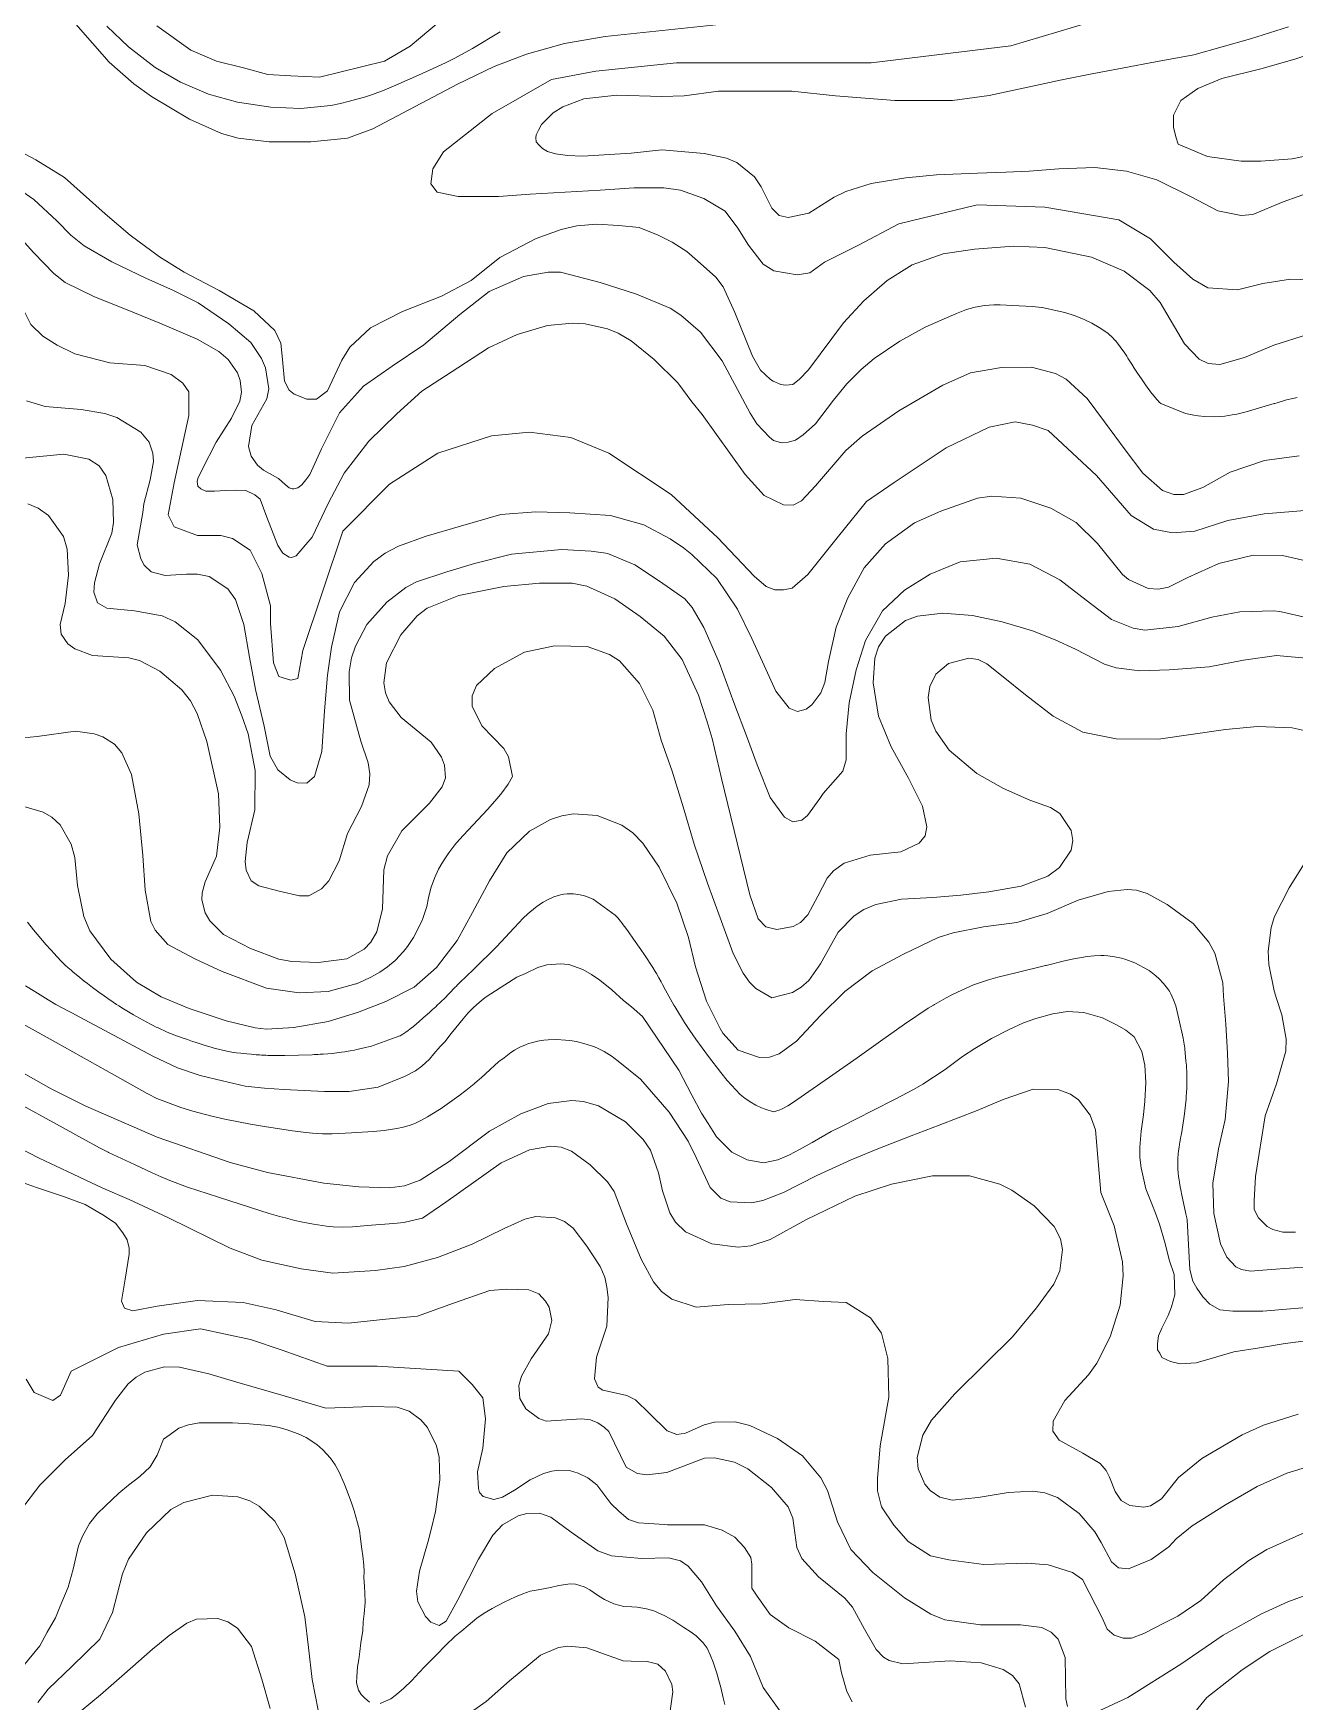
# Model space of a CAD drawing. Header units: metres. Extents: x 548946 to 557077, y 1838800 to 1845419.
# Drawn here: x 554460 to 554968, y 1839144 to 1839816 of the extents above; entities that cross this region are included whole.
import ezdxf

# ---------------------------------------------------------------- set-up
doc = ezdxf.new("R2010")
doc.units = ezdxf.units.M
doc.header["$LTSCALE"] = 28
doc.layers.add('1', color=7, linetype='Continuous', lineweight=13)
doc.layers.add('2', color=7, linetype='Continuous', lineweight=13)

msp = doc.modelspace()

# ---------------------------------------------------------------- linework, layer by layer
at = {"layer": '1'}
for points in [[(554634.97, 1839830.38), (554611.58, 1839810.72), (554601.22, 1839804.7), (554575.07, 1839798.15), (554563.62, 1839798.69), (554554.36, 1839799.24), (554544.55, 1839801.97), (554533.65, 1839804.7), (554523.29, 1839809.08), (554509.67, 1839818.91)], [(554393.1, 1839822.42), (554394.27, 1839807.08), (554388.39, 1839785.85), (554378.98, 1839769.34), (554377.8, 1839762.26), (554377.8, 1839758.72), (554381.33, 1839755.18), (554390.74, 1839748.11), (554403.68, 1839744.57), (554422.5, 1839737.49), (554434.26, 1839731.59), (554449.55, 1839713.9), (554455.43, 1839705.64), (554458.96, 1839698.57), (554463.67, 1839693.85), (554469.55, 1839690.31), (554476.61, 1839686.77), (554490.72, 1839683.23), (554504.84, 1839682.05), (554515.42, 1839678.51), (554520.13, 1839674.98), (554522.48, 1839671.44)], [(554647.84, 1839816.5), (554636.68, 1839809.78), (554629.63, 1839805.89), (554626.04, 1839804.07), (554622.38, 1839802.33), (554614.97, 1839798.98), (554605.8, 1839794.92), (554601.16, 1839793.02), (554596.4, 1839791.28), (554593.19, 1839790.22), (554586.69, 1839788.35), (554583.6, 1839787.58), (554579.67, 1839786.79), (554567.54, 1839785.61), (554555.46, 1839786.1), (554542.04, 1839788.19), (554530.37, 1839791.3), (554519.14, 1839796.13), (554508.98, 1839802.13), (554498.16, 1839810.45), (554489.56, 1839818.73)], [(554753.73, 1839722.84), (554747.77, 1839730.53), (554743.5, 1839737.37), (554738.39, 1839744.21), (554729.87, 1839749.34), (554720.49, 1839752.76), (554713.67, 1839753.61), (554701.74, 1839753.61), (554688.1, 1839752.76), (554659.97, 1839751.05), (554647.19, 1839750.19), (554630.99, 1839750.19), (554622.47, 1839751.9), (554619.91, 1839755.32), (554620.76, 1839761.3), (554625.02, 1839768.14), (554644.63, 1839783.53), (554668.49, 1839797.21), (554686.4, 1839800.62), (554718.79, 1839804.04), (554797.21, 1839804.04), (554853.46, 1839810.88), (554885, 1839820.28)], [(554786.94, 1839752.23), (554782.25, 1839749.85), (554772.09, 1839743.49), (554763.84, 1839741.67), (554760.22, 1839742.56), (554757.23, 1839745.42), (554752.88, 1839754.01), (554750.18, 1839758.05), (554743.09, 1839763.88), (554738.94, 1839765.57), (554729.96, 1839767.49), (554712.96, 1839768.98), (554700.57, 1839767.62), (554681.03, 1839766.42), (554674.94, 1839766.6), (554670.1, 1839767.32), (554666.87, 1839768.22), (554664.9, 1839769.48), (554663.29, 1839771.09), (554662.39, 1839772.17), (554662.22, 1839773.79), (554662.39, 1839775.05), (554663.29, 1839776.84), (554664.54, 1839779.18), (554669.13, 1839783.81), (554673.13, 1839786.3), (554681.52, 1839789.46), (554694.79, 1839790.93), (554712.98, 1839790.43), (554721.96, 1839790.68), (554735.78, 1839792.57), (554747.09, 1839792.57), (554765.3, 1839792.57), (554782.89, 1839790.68), (554806.76, 1839788.79), (554830, 1839788.79), (554844.75, 1839790.83), (554873.98, 1839797.2), (554885.34, 1839799.38), (554898.9, 1839802), (554911.64, 1839804.43), (554927.05, 1839807.25), (554949.87, 1839813.6), (554965.23, 1839818.49)], [(554918.89, 1839778.03), (554918.89, 1839782.93), (554921.82, 1839788.8), (554928.65, 1839793.7), (554938.42, 1839797.61), (554954.03, 1839801.53), (554967.7, 1839805.45), (554979.41, 1839809.36), (554990.15, 1839815.23), (554998.94, 1839818.17)], [(554976.49, 1839767.27), (554966.72, 1839765.31), (554954.03, 1839764.33), (554946.22, 1839764.33), (554932.56, 1839766.29), (554920.84, 1839771.18), (554919.87, 1839774.12), (554918.89, 1839778.03)], [(554975.14, 1839752.33), (554963, 1839747.99), (554950.83, 1839742.91), (554946.16, 1839742.51), (554936.82, 1839744.36), (554926, 1839750), (554912.14, 1839756.89), (554899.96, 1839760.42), (554887.23, 1839761.79), (554872.79, 1839761.23), (554860.81, 1839760.38), (554851.4, 1839760), (554840.04, 1839759.49), (554823.55, 1839758.89), (554811.14, 1839757.71), (554797.17, 1839755.43), (554786.94, 1839752.23)], [(554448.77, 1839756.84), (554460.17, 1839748.98), (554469.39, 1839740.31), (554475.01, 1839734.52), (554480.32, 1839730.27), (554491.57, 1839723.82), (554505.41, 1839717.08), (554516.04, 1839712.41), (554526.29, 1839707.27), (554538.6, 1839698.94), (554547.41, 1839691.37), (554551.83, 1839684.9), (554553.37, 1839681.2), (554554.65, 1839672.76), (554553.89, 1839668.73), (554547.81, 1839657.95), (554546.54, 1839649.54), (554547.61, 1839645.54)], [(554989.84, 1839716), (554965.97, 1839716.85), (554954.89, 1839715.14), (554944.66, 1839712.58), (554932.73, 1839713.43), (554926.76, 1839716.85), (554919.09, 1839723.69), (554909.72, 1839733.09), (554896.93, 1839740.79), (554867.1, 1839745.92), (554839.82, 1839746.77), (554808.29, 1839739.08), (554792.09, 1839730.53), (554778.45, 1839723.69), (554772.49, 1839719.42), (554767.37, 1839718.56), (554758, 1839720.27), (554753.73, 1839722.84)], [(554450.07, 1839738.56), (554460.13, 1839727.42), (554468.18, 1839719.09), (554472.68, 1839715.55), (554484.28, 1839709.85), (554488.59, 1839708.19), (554496.34, 1839705.06), (554510.81, 1839699.1), (554525.91, 1839692.65), (554534.57, 1839687.8), (554538.34, 1839684.48), (554542.07, 1839679.09), (554543.24, 1839676.07), (554543.77, 1839671.4), (554543.01, 1839667.73), (554539.66, 1839660.84), (554533.46, 1839651.18), (554527.75, 1839639.99), (554526.15, 1839636.54), (554525.92, 1839635.38), (554526.15, 1839633.54), (554527.29, 1839632.39), (554529.36, 1839631.47), (554532.81, 1839631.47), (554537.4, 1839631.7), (554541.54, 1839631.93), (554545.45, 1839631.7), (554549.12, 1839630.08), (554551.19, 1839628.24), (554553.88, 1839620.96), (554558.31, 1839609.58), (554560.38, 1839606.58), (554562.91, 1839604.97), (554563.83, 1839604.74), (554565.67, 1839605.43), (554567.28, 1839607.27), (554569.57, 1839610.04), (554572.1, 1839613.03), (554578.62, 1839626.53), (554585.1, 1839638.78), (554594.93, 1839651.69), (554606.26, 1839662.62), (554616.37, 1839671.71), (554630.85, 1839681.13), (554643.21, 1839689.19), (554654.72, 1839694.59), (554666.85, 1839698.2), (554676.94, 1839699.16), (554682.02, 1839698.87), (554691.11, 1839696.85), (554695.4, 1839695.08), (554700.52, 1839692.08), (554709.8, 1839684.56), (554719.39, 1839675.08), (554725.07, 1839667.44), (554729.19, 1839662.34), (554746.46, 1839638.23), (554754.16, 1839629.8), (554761.93, 1839625.94), (554765.82, 1839625.9), (554769.16, 1839627.54), (554774.81, 1839633.7), (554786.95, 1839647.83), (554793.57, 1839653.64), (554808.33, 1839663.91), (554826.1, 1839674.18), (554837.16, 1839679.14), (554849.73, 1839681.36), (554861.79, 1839681.48), (554871.35, 1839678.9), (554875.71, 1839676.55), (554884.15, 1839668.78), (554891.17, 1839659.45), (554899.43, 1839648.1), (554906.55, 1839638.68), (554914.46, 1839631.79), (554919.1, 1839630.15), (554923, 1839630.22), (554930.77, 1839632.93), (554941.68, 1839639.18), (554955.49, 1839643.79), (554969.5, 1839645.71)], [(554547.61, 1839645.54), (554550.19, 1839641.9), (554552.59, 1839639.96), (554558.54, 1839636.54), (554561.3, 1839634.23), (554562.91, 1839632.85), (554564.06, 1839632.39), (554564.75, 1839632.39), (554566.36, 1839632.85), (554567.96, 1839634), (554569.57, 1839636.08), (554571.18, 1839638.15), (554575.91, 1839648.51), (554583.15, 1839662.98), (554592.79, 1839673.72), (554604.43, 1839681.84), (554617.16, 1839690.36), (554631.62, 1839702.64), (554643.41, 1839711.91), (554657.27, 1839718), (554667.19, 1839719.71), (554672.18, 1839719.64), (554688.16, 1839715.56), (554702.78, 1839710.76), (554716.22, 1839705.12), (554720.63, 1839702.34), (554728.53, 1839695.51), (554737.21, 1839683.93), (554748.45, 1839662.92), (554751.15, 1839658.63), (554756.32, 1839653.22), (554757.9, 1839651.86), (554760.15, 1839651.18), (554761.5, 1839650.96), (554763.75, 1839651.18), (554766.68, 1839652.09), (554769.83, 1839654.12), (554774.78, 1839658.63), (554781.98, 1839668.11), (554787.38, 1839674.66), (554793.23, 1839680.52), (554798.46, 1839684.89), (554808.7, 1839691.96), (554818.89, 1839697.48), (554829.73, 1839702.25), (554830.11, 1839702.42), (554831.56, 1839703.1), (554834.86, 1839704.39), (554836.52, 1839704.94), (554839.03, 1839705.61), (554842.85, 1839706.28), (554846.63, 1839706.52), (554849.17, 1839706.51), (554854.27, 1839706.29), (554862, 1839705.81), (554865.85, 1839705.42), (554866.09, 1839705.39), (554875.19, 1839703.39), (554878.95, 1839702.25), (554881.35, 1839701.32), (554882.93, 1839700.64), (554886.03, 1839699.12), (554889.05, 1839697.43), (554890.51, 1839696.5), (554892.58, 1839694.96), (554894.48, 1839693.23), (554895.34, 1839692.29), (554895.5, 1839692.1), (554899.35, 1839687.01), (554900.08, 1839685.8), (554900.58, 1839684.99), (554901.59, 1839683.4), (554902.1, 1839682.6), (554903.13, 1839681.03), (554904.19, 1839679.46), (554906.31, 1839676.33), (554907.65, 1839674.38), (554908.33, 1839673.4), (554909.37, 1839671.96), (554910.08, 1839671.02), (554910.44, 1839670.55), (554910.99, 1839669.86), (554911.74, 1839668.95), (554912.13, 1839668.5), (554912.72, 1839667.85), (554913.32, 1839667.2), (554913.63, 1839666.89), (554913.76, 1839666.76), (554923.71, 1839662.79), (554927.15, 1839662.07), (554928.87, 1839661.81), (554931.45, 1839661.54), (554935.32, 1839661.44), (554939.63, 1839661.75), (554942.49, 1839662.18), (554944.39, 1839662.55), (554948.16, 1839663.44), (554959.44, 1839666.74), (554959.66, 1839666.8), (554960.71, 1839667.08), (554964.46, 1839668.25)], [(554522.48, 1839671.44), (554522.48, 1839666.72), (554522.48, 1839662), (554516.6, 1839634.87), (554514.25, 1839621.9), (554516.6, 1839617.18), (554526.01, 1839613.64), (554530.71, 1839613.64), (554535.42, 1839613.64), (554540.12, 1839612.46), (554547.18, 1839607.74), (554551.88, 1839598.31), (554555.41, 1839585.33), (554555.41, 1839578.25), (554556.6, 1839562.39), (554558.68, 1839556.81), (554563.56, 1839555.41), (554566.34, 1839556.11), (554568.43, 1839567.28), (554584.44, 1839615.43), (554603.23, 1839634.28), (554622.71, 1839646.84), (554644.29, 1839653.82), (554659.6, 1839655.22), (554676.3, 1839653.12), (554691.62, 1839646.84), (554716.67, 1839630.09), (554735.46, 1839612.64), (554750.08, 1839597.29), (554754.95, 1839593.1), (554758.43, 1839591.7), (554761.91, 1839591.7), (554765.39, 1839592.4), (554771.65, 1839597.99), (554783.49, 1839612.64), (554795.32, 1839627.3), (554806.45, 1839634.98), (554827.33, 1839648.94), (554844.73, 1839657.31), (554855.17, 1839659.41), (554862.13, 1839658.01), (554868.4, 1839655.92), (554887.89, 1839637.77), (554901.81, 1839621.72), (554910.86, 1839616.13), (554918.51, 1839614.74), (554927.56, 1839615.44), (554940.79, 1839619.62), (554955.4, 1839622.41), (554973.5, 1839623.81)], [(554457.21, 1839667.81), (554464.66, 1839665.54), (554479.17, 1839664.43), (554488.74, 1839662.77), (554493.48, 1839661.16), (554503.24, 1839655.29), (554506.54, 1839651.21), (554508.05, 1839646.78), (554508.24, 1839643.47), (554506.94, 1839636.01), (554504.38, 1839626.35), (554504.01, 1839622.97), (554501.76, 1839609.85), (554503.18, 1839604.25), (554504.58, 1839601.76), (554507.38, 1839598.97), (554512.93, 1839597.48), (554521.62, 1839598.08), (554526.06, 1839598.1), (554530.66, 1839597.11), (554538.25, 1839592.18), (554541.23, 1839587.9), (554544.68, 1839577.79), (554546.98, 1839564.66), (554549.41, 1839551.68), (554552.89, 1839536.83), (554555.24, 1839524.81), (554558.38, 1839519.34), (554563.36, 1839515.21), (554566.14, 1839513.99), (554569.97, 1839513.85), (554573.04, 1839516.54), (554576.08, 1839526.71), (554577.13, 1839543.06), (554578.39, 1839557.44), (554580, 1839568.72), (554583.14, 1839582.88), (554589.25, 1839594.66), (554597, 1839603.18), (554601.61, 1839606.56), (554606.85, 1839609.34), (554618.09, 1839613.36), (554631.88, 1839617.45), (554648.18, 1839622.09), (554662.15, 1839623.2), (554675.88, 1839622.72), (554692.23, 1839621.67), (554705.71, 1839617.94), (554716.34, 1839612.28), (554721.7, 1839608.66), (554724.99, 1839606.02)], [(554964.46, 1839668.25), (554966.98, 1839668.86), (554968.67, 1839669.2)], [(554457.63, 1839626.4), (554461.9, 1839624.65)], [(554461.9, 1839624.65), (554466.06, 1839621.66), (554471.99, 1839613.22), (554473.49, 1839608.16), (554474.13, 1839597.65), (554472.68, 1839586.24), (554470.73, 1839577.8), (554471.05, 1839573.96), (554473.76, 1839570.01), (554476.66, 1839567.94), (554483.67, 1839565.38), (554498.3, 1839564.42), (554502.63, 1839563.26), (554510.86, 1839558.97), (554519.68, 1839551.55), (554523.14, 1839547.08), (554525.91, 1839541.94), (554529.78, 1839530.72), (554534.39, 1839509.58), (554535, 1839496.26), (554533.58, 1839484.57), (554529.05, 1839474.12), (554527.93, 1839469.8), (554527.74, 1839466.99), (554529.07, 1839461.7), (554531.02, 1839458.44), (554536.49, 1839452.99), (554547.37, 1839447.35), (554558.8, 1839443.06), (554563.98, 1839442.09), (554574.62, 1839441.67), (554586.13, 1839443.22), (554593.04, 1839447.08), (554595.79, 1839449.91), (554598.2, 1839453.98), (554600.44, 1839463.31), (554600.99, 1839479.03), (554602.45, 1839484.65), (554608.22, 1839494.78), (554619.39, 1839505.84), (554624.52, 1839512.4), (554625.8, 1839516.1), (554625.49, 1839521.11), (554624.25, 1839524.44), (554620.11, 1839530.42), (554608.05, 1839540.34), (554603.16, 1839546.64), (554601.68, 1839550.32), (554601.05, 1839554.29), (554602.07, 1839562.32), (554607.8, 1839573.64), (554614.45, 1839581.31), (554618.44, 1839584.35), (554631.26, 1839589.46), (554649.37, 1839593.17), (554663.65, 1839594.48), (554676.77, 1839594.48), (554682.77, 1839593.21), (554694.02, 1839588.18), (554704.16, 1839581.06), (554713.82, 1839573.14), (554721.05, 1839563.65), (554727.67, 1839549.4), (554731.19, 1839538.66), (554733.16, 1839531.86), (554736.98, 1839515.81), (554748.36, 1839468.92), (554751.67, 1839459.24), (554754.76, 1839456.09), (554759.19, 1839454.96), (554765.81, 1839456.22), (554768.72, 1839457.84), (554771.71, 1839460.84), (554775.7, 1839468.42), (554779.52, 1839475.63), (554782.06, 1839478.66), (554786.38, 1839481.74), (554796.81, 1839484.87), (554809.2, 1839486.24), (554816.55, 1839489.75), (554818.88, 1839492.64), (554819.66, 1839496.35), (554817.85, 1839504.6), (554812.29, 1839515.96), (554805.2, 1839528.56), (554800.09, 1839540.91), (554798.05, 1839554.35), (554798.68, 1839564.21), (554800.2, 1839568.81), (554802.94, 1839573.07), (554811.02, 1839579.36), (554815.85, 1839581.12), (554826.04, 1839582.32), (554837.93, 1839581.39), (554849.9, 1839578.87), (554862.19, 1839575.26), (554871.28, 1839571.68), (554879.48, 1839567.81), (554891.18, 1839561.8), (554895.78, 1839560.37), (554905.41, 1839559.15)], [(554724.99, 1839606.02), (554735.04, 1839596.28), (554743.41, 1839584), (554749.11, 1839572.19), (554754.15, 1839561.23), (554758.85, 1839550.9), (554764.22, 1839544.12), (554767.51, 1839542.77), (554771.02, 1839543.77), (554773.25, 1839545.49), (554776.88, 1839550.26), (554778.57, 1839554.47), (554779.98, 1839562.95), (554783.05, 1839576.67), (554787.83, 1839588.52), (554794.35, 1839600.66), (554802.93, 1839610.3), (554814.62, 1839618.8), (554825.25, 1839623.43), (554840.02, 1839628.61), (554845.78, 1839629.42), (554857.42, 1839628.66), (554869.56, 1839624.66), (554879.74, 1839618.86), (554888.34, 1839610.45), (554898.34, 1839597.88), (554900.8, 1839595.91), (554908.65, 1839592.35), (554912.83, 1839592), (554916.9, 1839592.87), (554924.67, 1839596.67), (554937.15, 1839602.35), (554950.99, 1839605.74), (554962.81, 1839605.55), (554975.66, 1839602.66)], [(554820.85, 1839552.89), (554820.09, 1839548.43), (554821.36, 1839539.27), (554823.18, 1839534.88), (554828.54, 1839527.17), (554839.72, 1839517.83), (554850.54, 1839511.7), (554861.05, 1839507.08), (554869.42, 1839504.06), (554873.13, 1839501.71), (554877.76, 1839494.89), (554878.41, 1839490.88), (554877.65, 1839486.9), (554872.98, 1839480), (554868.35, 1839476.51), (554857.61, 1839472.39), (554844.62, 1839470.11), (554833.34, 1839468.87), (554822.03, 1839467.9), (554809.43, 1839467.22), (554799.08, 1839465.1), (554794.25, 1839463.01), (554790.38, 1839460.48), (554783.98, 1839453.85), (554776.86, 1839441.16), (554772.05, 1839434.47), (554769.08, 1839431.78), (554765.57, 1839429.68), (554757.23, 1839427.44), (554750.83, 1839431.17), (554748.22, 1839433.78), (554745.61, 1839437.35), (554741.66, 1839445.38), (554736.41, 1839459.74), (554731.29, 1839473.62), (554725.89, 1839489.37), (554721.5, 1839504.32), (554717.09, 1839518.77), (554712.69, 1839531.18), (554709.24, 1839543.34), (554703.97, 1839554.04), (554695.92, 1839563.15), (554691.89, 1839565.77), (554682.81, 1839568.97), (554669.68, 1839569.21), (554657.63, 1839566.69), (554645.53, 1839560.14), (554638.33, 1839553.27), (554636.53, 1839549.07), (554636.58, 1839544.92), (554640.4, 1839536.96), (554649.36, 1839527.87), (554651.15, 1839524.5), (554652.86, 1839516.56), (554651.08, 1839513.55), (554648.53, 1839509.98), (554646.68, 1839507.7), (554642.75, 1839503.33), (554634.91, 1839494.99), (554631.34, 1839491.06), (554629.63, 1839489.03), (554627.19, 1839485.88), (554625.24, 1839483), (554624.33, 1839481.51), (554623.07, 1839479.23), (554621.43, 1839475.69), (554620.09, 1839472.01), (554619.38, 1839469.48), (554618.98, 1839467.77), (554618.36, 1839464.27), (554616.56, 1839458.96), (554616.46, 1839458.73), (554614.21, 1839454.05), (554612.93, 1839451.8), (554610.79, 1839448.54), (554609.72, 1839447.13), (554607.42, 1839444.45), (554605.55, 1839442.57), (554602.55, 1839440), (554599.46, 1839437.84), (554597.3, 1839436.56), (554595.8, 1839435.77), (554592.68, 1839434.36), (554590.03, 1839433.15), (554589.79, 1839433.05), (554578.58, 1839430), (554566.92, 1839429.47), (554553.79, 1839431.34), (554535.98, 1839438.1), (554524.97, 1839443.16), (554514.12, 1839448.92), (554508.97, 1839454.71), (554507.21, 1839458.16), (554504.96, 1839470.83), (554504, 1839484.77), (554502.36, 1839501.55), (554499.48, 1839517.41), (554495.57, 1839526.11), (554492.53, 1839529.63), (554487.9, 1839532.58), (554484.37, 1839533.84)], [(554975.16, 1839534.28), (554966.69, 1839536.25), (554952.7, 1839536.69), (554939.79, 1839535.48), (554912.88, 1839531.63), (554895.89, 1839531.7), (554882.35, 1839534.43), (554870.5, 1839540.88), (554859.34, 1839549.44), (554850.3, 1839556.69), (554843.8, 1839561.97), (554840.3, 1839563.69), (554836.55, 1839564.23), (554828.28, 1839562.16), (554823.19, 1839557.86), (554820.85, 1839552.89)], [(554905.41, 1839559.15), (554917.16, 1839559.51), (554933.31, 1839560.73), (554947.14, 1839563.47), (554960.41, 1839565.3), (554973.74, 1839564.06)], [(554484.37, 1839533.84), (554476.91, 1839534.86), (554461.47, 1839532.66), (554453.06, 1839531.93)], [(554937.82, 1839328.36), (554935.09, 1839340.66), (554934.77, 1839352.88), (554937.09, 1839366.7), (554939.73, 1839378.41), (554941.12, 1839393.81), (554940.62, 1839405.17), (554939.99, 1839416.8), (554939.02, 1839428.2), (554938.71, 1839433.5), (554935.52, 1839445.5), (554933.16, 1839449.83), (554926.82, 1839457.37), (554916.43, 1839465.02), (554908.32, 1839469.45), (554904.01, 1839470.76), (554900.24, 1839471.13), (554892.55, 1839470.34), (554880.49, 1839466.86), (554868.07, 1839461.47), (554855.85, 1839457.78), (554842.47, 1839456.03), (554830.16, 1839453.69), (554824.23, 1839451.77), (554810.27, 1839445.09), (554797.63, 1839438.37), (554786.57, 1839430.04), (554776.78, 1839420.35), (554767.16, 1839410.03), (554760.12, 1839404.97), (554756.27, 1839403.59), (554752.22, 1839403.39), (554743.7, 1839406.41), (554737.52, 1839413.22), (554736.37, 1839415.15), (554730.86, 1839426.15), (554726.43, 1839439.98), (554723.73, 1839451.75), (554719.02, 1839465.64), (554711.84, 1839480.02), (554705.3, 1839489.77), (554701.23, 1839493.92), (554696.89, 1839496.99), (554686.9, 1839500.86), (554677.38, 1839501.52), (554672.68, 1839500.79), (554668.07, 1839499.33), (554659.61, 1839494.58), (554650.56, 1839485.82), (554643.57, 1839474.57), (554636.74, 1839461.84), (554630.58, 1839450.58), (554622.23, 1839439.75), (554613.29, 1839431.74), (554601.76, 1839425.98), (554590.46, 1839421.56), (554578.6, 1839417.91), (554564.83, 1839415.46), (554553.76, 1839414.89), (554549.22, 1839415.33), (554537.49, 1839418.16), (554522.63, 1839423.16), (554511.43, 1839427.92), (554501.44, 1839433.74), (554491.15, 1839443), (554482.6, 1839454.4), (554480.18, 1839460.19), (554477.69, 1839472.67), (554476.57, 1839483.92), (554475.2, 1839489.33), (554470.66, 1839497.11), (554467.36, 1839500.17), (554463.85, 1839502.26), (554456.02, 1839504.53)], [(554968.09, 1839333.05), (554962.91, 1839333.05), (554958.88, 1839334.2), (554956.58, 1839335.36), (554953.12, 1839338.82), (554951.4, 1839342.29), (554951.4, 1839345.75), (554951.97, 1839355.57), (554955.77, 1839379.95), (554960.41, 1839392.86), (554964.1, 1839406.02), (554964.27, 1839410.84), (554962.49, 1839420.64), (554960.42, 1839427.25), (554959.45, 1839430.31), (554957.31, 1839440.91), (554957.05, 1839446.32), (554958.23, 1839455.74), (554959.61, 1839460.27), (554965.52, 1839471.77), (554973.97, 1839485.32)], [(554608.67, 1839412.89), (554609.4, 1839413.36), (554609.89, 1839413.68), (554610.83, 1839414.35), (554611.53, 1839414.87), (554612, 1839415.23), (554612.91, 1839415.95), (554614.25, 1839417.07), (554615.14, 1839417.83), (554616.89, 1839419.37), (554619.42, 1839421.61), (554620.67, 1839422.74), (554621.92, 1839423.89), (554622.53, 1839424.46), (554623.75, 1839425.63), (554624.35, 1839426.22), (554625.25, 1839427.12), (554629.64, 1839431.64), (554629.78, 1839431.78), (554630.09, 1839432.09), (554630.71, 1839432.7), (554631.32, 1839433.31), (554631.74, 1839433.72), (554632.56, 1839434.53), (554633.18, 1839435.14), (554634.43, 1839436.35), (554636.92, 1839438.77), (554638.17, 1839439.99), (554639.08, 1839440.87), (554639.68, 1839441.46), (554640.89, 1839442.64), (554642.7, 1839444.41), (554646.31, 1839447.96), (554653.42, 1839455.6), (554653.57, 1839455.76), (554657.17, 1839459.53), (554659.04, 1839461.35), (554662.05, 1839463.9), (554664.13, 1839465.37), (554665.22, 1839466.04), (554666.9, 1839466.97), (554669.51, 1839468.11), (554672.18, 1839468.91), (554673.53, 1839469.17), (554674.82, 1839469.31), (554677.39, 1839469.32), (554680, 1839468.96), (554681.75, 1839468.54), (554682.93, 1839468.17), (554685.33, 1839467.25), (554694.09, 1839460.82), (554694.28, 1839460.62), (554694.58, 1839460.29), (554695.17, 1839459.64), (554695.75, 1839458.97), (554696.13, 1839458.52), (554696.87, 1839457.61), (554697.41, 1839456.91), (554698.47, 1839455.5), (554699.5, 1839454.06), (554701.52, 1839451.15), (554704.45, 1839446.95), (554705.89, 1839444.84), (554707.31, 1839442.72), (554708.01, 1839441.65)], [(554457.58, 1839457.95), (554460, 1839454.85), (554465.07, 1839448.84), (554468.53, 1839445.04), (554469.11, 1839444.36), (554469.99, 1839443.39), (554470.59, 1839442.75), (554470.99, 1839442.34), (554471.83, 1839441.52), (554472.46, 1839440.92), (554472.89, 1839440.53), (554473.76, 1839439.75), (554475.09, 1839438.6), (554475.98, 1839437.85), (554477.79, 1839436.36), (554480.43, 1839434.24), (554481.75, 1839433.19), (554483.76, 1839431.65), (554485.78, 1839430.13), (554486.8, 1839429.38), (554487.83, 1839428.64), (554489.9, 1839427.19), (554492, 1839425.77), (554493.42, 1839424.84), (554494.36, 1839424.23), (554496.27, 1839423.03)], [(554708.01, 1839441.65), (554708.77, 1839440.45), (554709.27, 1839439.65), (554710.25, 1839438.03), (554710.74, 1839437.21), (554711.69, 1839435.57), (554712.62, 1839433.92), (554713.24, 1839432.82), (554714.44, 1839430.59), (554717.82, 1839424.51), (554718.12, 1839423.99), (554722.05, 1839417.5), (554724.14, 1839414.33), (554726.63, 1839410.8), (554731.77, 1839403.86), (554736.66, 1839397.34), (554739.22, 1839394.16), (554742.67, 1839390.36), (554744.52, 1839388.61), (554746.47, 1839386.99), (554747.49, 1839386.25), (554748.53, 1839385.56), (554750.71, 1839384.31), (554752.99, 1839383.23), (554754.57, 1839382.6), (554757.88, 1839381.55), (554759.22, 1839381.9), (554760.16, 1839382.26), (554761.37, 1839382.79), (554763.71, 1839384.03), (554765.95, 1839385.44), (554770.3, 1839388.53), (554780.4, 1839395.57), (554791.58, 1839403.3), (554800.94, 1839410), (554810.65, 1839416.89), (554820.2, 1839423.29), (554822.34, 1839424.55), (554822.64, 1839424.73), (554827.45, 1839427.49), (554829.9, 1839428.79), (554833.64, 1839430.61), (554838.35, 1839432.64), (554840.75, 1839433.54), (554844.39, 1839434.76), (554848.21, 1839435.84), (554855.91, 1839437.71), (554867.35, 1839440.43), (554867.61, 1839440.5), (554875, 1839442.34), (554878.74, 1839443.15), (554884.21, 1839444.11), (554886.95, 1839444.4), (554889.69, 1839444.52), (554891.05, 1839444.49), (554892.43, 1839444.4), (554895.19, 1839444.02), (554897.92, 1839443.41), (554899.73, 1839442.87), (554903.34, 1839441.52), (554908.82, 1839438.61), (554909.05, 1839438.44), (554911.78, 1839436.28), (554913.09, 1839435.12), (554914.92, 1839433.27)], [(554914.92, 1839433.27), (554916.54, 1839431.25), (554917.25, 1839430.18), (554917.88, 1839429.06), (554918.95, 1839426.69), (554919.79, 1839424.21), (554921.11, 1839419.08), (554922.83, 1839411.2), (554923.45, 1839407.21), (554923.47, 1839406.99), (554923.94, 1839401.97), (554924.08, 1839400.3), (554924.14, 1839399.47), (554924.25, 1839397.79), (554924.29, 1839396.96), (554924.33, 1839395.7), (554924.34, 1839394.44), (554924.34, 1839393.6), (554924.3, 1839391.92), (554924.27, 1839391.08), (554924.18, 1839389.39), (554924.06, 1839387.71), (554923.97, 1839386.6), (554923.75, 1839384.36), (554923.48, 1839381.94), (554923.33, 1839380.73), (554923.09, 1839378.92), (554922.82, 1839377.12), (554922.68, 1839376.21), (554922.37, 1839374.41), (554922.21, 1839373.51), (554921.95, 1839372.16), (554921.86, 1839371.67), (554921.7, 1839370.8), (554921.44, 1839369.32), (554921.32, 1839368.58), (554921.15, 1839367.46), (554920.93, 1839365.78), (554920.81, 1839364.66), (554920.76, 1839364.1), (554920.69, 1839363.26), (554920.63, 1839362.14), (554920.61, 1839361.57), (554920.6, 1839360.73), (554920.61, 1839359.89), (554920.62, 1839359.47), (554920.63, 1839359.04), (554920.68, 1839358.18), (554920.75, 1839357.32), (554920.81, 1839356.75), (554920.94, 1839355.61), (554921.06, 1839354.75), (554921.15, 1839354.18), (554921.33, 1839353.05), (554921.65, 1839351.34), (554921.87, 1839350.21), (554922.33, 1839347.94), (554923.34, 1839342.98), (554923.87, 1839340.51), (554924.24, 1839338.87), (554924.44, 1839338.05), (554925.48, 1839318.03), (554926.64, 1839313.41), (554928.36, 1839310.53), (554930.67, 1839307.06)], [(554496.27, 1839423.03), (554500.25, 1839420.65), (554501.22, 1839420.1), (554504.17, 1839418.46), (554505.65, 1839417.65), (554507.14, 1839416.86), (554507.89, 1839416.47), (554509.39, 1839415.71), (554510.15, 1839415.35), (554511.29, 1839414.81), (554512.45, 1839414.29), (554513.22, 1839413.95), (554514.79, 1839413.3), (554515.57, 1839412.98), (554517.15, 1839412.36), (554518.74, 1839411.77), (554519.8, 1839411.39), (554521.93, 1839410.64), (554524.05, 1839409.92), (554525.12, 1839409.56), (554526.72, 1839409.04), (554529.12, 1839408.29), (554531.55, 1839407.58), (554532.76, 1839407.24), (554537.8, 1839405.93), (554538.39, 1839405.84), (554540.61, 1839405.52), (554541.72, 1839405.37), (554543.39, 1839405.17), (554545.9, 1839404.89), (554547.57, 1839404.73), (554548.41, 1839404.66), (554549.67, 1839404.56), (554550.95, 1839404.47), (554551.8, 1839404.42), (554553.5, 1839404.34), (554554.35, 1839404.3), (554556.06, 1839404.25), (554557.76, 1839404.22), (554558.9, 1839404.21), (554561.18, 1839404.22), (554572.16, 1839404.58), (554572.99, 1839404.61), (554574.61, 1839404.69), (554575.43, 1839404.73), (554576.64, 1839404.81), (554578.46, 1839404.95), (554580.28, 1839405.12), (554581.19, 1839405.22), (554583.01, 1839405.43), (554583.91, 1839405.55), (554585.27, 1839405.75), (554586.6, 1839405.97), (554587.49, 1839406.12), (554589.26, 1839406.45), (554590.15, 1839406.63), (554591.91, 1839407.01), (554593.67, 1839407.43), (554594.84, 1839407.73), (554595.62, 1839407.93), (554597.17, 1839408.36), (554607.39, 1839412.13), (554607.55, 1839412.22), (554607.93, 1839412.44), (554608.67, 1839412.89)], [(554885.41, 1839380.26), (554880.67, 1839386.39), (554877.51, 1839388.64), (554872.75, 1839390.48), (554862.47, 1839390.69), (554850.4, 1839386.51), (554839.92, 1839382.08), (554824.63, 1839376.13), (554813.28, 1839371.89), (554799.89, 1839366.71), (554789.13, 1839362.25), (554775.3, 1839355.88), (554761.95, 1839349.14), (554753.54, 1839345.81), (554749.03, 1839344.87), (554740.45, 1839345.26), (554736.71, 1839346.79), (554732.43, 1839351.08), (554726.79, 1839363.22), (554723.58, 1839369.74), (554715.89, 1839381.44), (554704.28, 1839394.72), (554695.35, 1839402.02), (554693.6, 1839403.28), (554692.94, 1839403.78), (554691.88, 1839404.52), (554689.68, 1839405.87), (554687.36, 1839407.04), (554685.77, 1839407.73), (554682.5, 1839408.87), (554678.59, 1839409.84), (554675.94, 1839410.28), (554674.16, 1839410.47), (554670.57, 1839410.65), (554667.13, 1839410.55), (554665.43, 1839410.39), (554662.89, 1839409.99), (554660.42, 1839409.41), (554659.22, 1839409.03), (554658.05, 1839408.61), (554655.78, 1839407.6), (554653.59, 1839406.39), (554652.17, 1839405.46), (554649.42, 1839403.35), (554648.89, 1839402.96), (554647.89, 1839402.19), (554647.24, 1839401.65), (554646.81, 1839401.29), (554645.97, 1839400.56), (554645.34, 1839399.99), (554644.1, 1839398.85), (554641.63, 1839396.55), (554640.38, 1839395.41), (554639.4, 1839394.55), (554638.74, 1839393.99), (554637.4, 1839392.88), (554636.73, 1839392.33), (554635.37, 1839391.25), (554633.99, 1839390.18), (554631.23, 1839388.07), (554623.7, 1839382.66), (554623.37, 1839382.45), (554618.65, 1839379.54), (554616.22, 1839378.2), (554613.73, 1839377.03), (554612.45, 1839376.51), (554611.24, 1839376.09), (554608.76, 1839375.38), (554606.23, 1839374.83), (554601.08, 1839374.08), (554596.74, 1839373.66), (554588.06, 1839373.07), (554580.27, 1839372.68), (554576.38, 1839372.69), (554572.33, 1839372.94), (554569.64, 1839373.23), (554564.27, 1839373.94), (554553.01, 1839375.63), (554547.4, 1839376.57), (554536.99, 1839378.58), (554531.83, 1839379.76), (554524.16, 1839381.82), (554519.29, 1839383.37), (554516.06, 1839384.48), (554509.68, 1839386.92), (554505.95, 1839388.76), (554505.68, 1839388.91), (554492.54, 1839396.34), (554482.5, 1839401.96), (554469.06, 1839409.47), (554455.82, 1839416.87)], [(554446.73, 1839402.34), (554467.04, 1839390.76), (554481.03, 1839383.78), (554509.82, 1839371.38), (554539.21, 1839361.12), (554554.15, 1839357.08), (554576.83, 1839352.87), (554590.91, 1839351.42), (554603.3, 1839350.94), (554609.29, 1839351.8), (554615.62, 1839354.11), (554627.28, 1839361.55), (554643.56, 1839373.72), (554656.16, 1839380.81), (554667.22, 1839384.93), (554676.7, 1839386.09), (554681.45, 1839385.66), (554687.47, 1839383.97), (554698.28, 1839377.59), (554705.38, 1839370.44), (554708.37, 1839366.17), (554711.52, 1839356.98), (554713.17, 1839349.75), (554716.1, 1839340.95), (554718.41, 1839337.08), (554722.45, 1839333.23), (554733.04, 1839328.44), (554743.63, 1839327.08), (554748.79, 1839327.61), (554756.5, 1839330.1), (554771.13, 1839338.18), (554790.68, 1839347.58), (554805.33, 1839352.47), (554821.89, 1839355.74), (554836.83, 1839355.82), (554849.02, 1839352.47), (554853.84, 1839350.04), (554862.8, 1839343.73), (554870.9, 1839335.4), (554873.39, 1839330.37), (554874.18, 1839326.16), (554873.1, 1839317.52), (554870.69, 1839312.2), (554863.77, 1839302.68), (554854.09, 1839290.93), (554843.3, 1839280.34), (554830.84, 1839268), (554821.53, 1839257.42)], [(554801.4, 1839222.45), (554799.76, 1839229.01), (554799.76, 1839233.92), (554800.82, 1839247.11), (554804.26, 1839266.69), (554803.86, 1839282.26), (554801.4, 1839292.5), (554796.9, 1839298.64), (554787.08, 1839304.78), (554778.07, 1839305.19), (554766.61, 1839306.01), (554753.37, 1839304.19), (554739.58, 1839303.95), (554726.73, 1839302.97), (554716.92, 1839306.18), (554712.79, 1839309.26), (554709.53, 1839313.14), (554704.67, 1839322.18), (554698.68, 1839336.48), (554693.69, 1839349.46), (554690.99, 1839353.35), (554684.1, 1839360.22), (554676.54, 1839365.72), (554672.36, 1839367.33), (554668.19, 1839367.75), (554659.66, 1839366.22), (554648.27, 1839360.98), (554625.98, 1839345.23), (554616.6, 1839338.72), (554609.64, 1839337.11), (554609.24, 1839337.06), (554604.87, 1839336.6), (554596.11, 1839335.89), (554588.36, 1839335.23), (554584.48, 1839335.11), (554580.56, 1839335.28), (554577.95, 1839335.54), (554572.76, 1839336.31), (554567.7, 1839337.29), (554565.19, 1839337.86), (554561.45, 1839338.85), (554558.97, 1839339.45), (554558.65, 1839339.54), (554554.87, 1839340.67), (554547.35, 1839343.09), (554534.47, 1839347.21), (554521.95, 1839351.28), (554514.85, 1839353.91), (554511.35, 1839355.36), (554507.76, 1839356.97), (554500.64, 1839360.34), (554490.21, 1839365.17), (554490, 1839365.27), (554486.52, 1839367.03), (554479.69, 1839370.83), (554469.22, 1839376.57), (554454.1, 1839384.91)], [(554969.09, 1839259.88), (554955.18, 1839255.36), (554946.62, 1839251.43), (554930.38, 1839241.96), (554920.98, 1839234.25), (554914.07, 1839225.76), (554909.71, 1839222.96), (554907.02, 1839222.37), (554901.38, 1839223.02), (554897.86, 1839225.04), (554895.37, 1839228.67), (554893.16, 1839234.41), (554891.84, 1839237.07), (554889.39, 1839239.89), (554882.47, 1839244.07), (554872.88, 1839249.4), (554870.38, 1839252.99), (554870.51, 1839256.95), (554875.14, 1839265.33), (554884.69, 1839275.64), (554888.06, 1839280.33), (554893.39, 1839290.99), (554897.41, 1839303.68), (554898.67, 1839315.49), (554898.33, 1839321.15), (554895.03, 1839335.6), (554889.7, 1839349.11), (554888.62, 1839361.53), (554887.51, 1839374.34), (554885.41, 1839380.26)], [(554876.24, 1839142.14), (554875.63, 1839145.23), (554875.3, 1839161.85), (554872.43, 1839169.2), (554869.66, 1839172), (554865.9, 1839173.87), (554857.26, 1839175.01), (554841.22, 1839175.01), (554826.91, 1839176.99), (554821.2, 1839179.31), (554810.65, 1839185.92), (554797.87, 1839196.08), (554789.04, 1839205.29), (554783.67, 1839216.52), (554779.59, 1839229.03), (554776.92, 1839234.15), (554769.5, 1839243.02), (554759.47, 1839250.03), (554748.37, 1839255.27), (554742.5, 1839256.71), (554734.14, 1839256.64), (554729.96, 1839255.47), (554722.48, 1839252.17), (554718.96, 1839251.61), (554715.08, 1839253.06), (554708.11, 1839259.9), (554702.37, 1839265.53), (554698.9, 1839267.29), (554694.65, 1839268.23), (554689.23, 1839269.47), (554687.27, 1839270.75), (554685.82, 1839273.99), (554686.66, 1839282.74), (554690.83, 1839295.31), (554691.28, 1839306.75), (554690.81, 1839310.97), (554689.94, 1839315.01), (554688.08, 1839319.34), (554682.73, 1839327.46), (554677.22, 1839334.71), (554673.8, 1839337.44), (554670.18, 1839338.94), (554662.15, 1839339.41), (554657.71, 1839338.33), (554649.4, 1839334.54), (554636.59, 1839328.25), (554622.68, 1839322.88), (554609.14, 1839319.24), (554597.61, 1839317.69), (554580.42, 1839316.53), (554567.67, 1839318.4), (554551.92, 1839321.78), (554539.17, 1839326.66), (554514.05, 1839338.99), (554498.46, 1839346.26), (554487.95, 1839350.81), (554473.64, 1839357.56), (554462.2, 1839362.85), (554449.98, 1839369.27)], [(554980.34, 1839319.72), (554958.26, 1839318.04), (554949.94, 1839317.39), (554946.23, 1839318.04), (554944, 1839319.19), (554940.4, 1839323.04), (554937.82, 1839328.36)], [(554930.67, 1839307.06), (554933.55, 1839304.17), (554937.58, 1839301.86), (554942.76, 1839301.29), (554948.52, 1839301.29), (554954.85, 1839301.29), (554991.48, 1839304.35)], [(554789.52, 1839143.94), (554787.4, 1839148.2), (554785.28, 1839155.65), (554784.21, 1839160.98), (554774.65, 1839168.43), (554764.03, 1839173.76), (554756.6, 1839179.09), (554751.29, 1839186.54), (554749.16, 1839189.74), (554749.16, 1839197.19), (554749.22, 1839199.42), (554748.81, 1839202.08), (554746.15, 1839206.17), (554742.26, 1839210.27), (554737.15, 1839213.14), (554730.04, 1839215.3), (554715.17, 1839215.3), (554714.02, 1839215.39), (554707.68, 1839215.8), (554703.59, 1839216), (554699.49, 1839217.44), (554695.61, 1839220.71), (554692.33, 1839223.79), (554686.81, 1839231.36), (554683.13, 1839234.23), (554679.24, 1839236.07), (554675.76, 1839237.09), (554671.46, 1839237.3), (554668.6, 1839236.89), (554665.32, 1839235.87), (554659.94, 1839233.41), (554653.57, 1839229.15), (554648.75, 1839226.45), (554645.27, 1839225.42), (554640.97, 1839226.65), (554639.54, 1839228.29), (554639.13, 1839229.93), (554638.7, 1839236.6), (554640.83, 1839246.19), (554641.89, 1839257.91), (554640.83, 1839266.43), (554636.58, 1839271.75), (554631.27, 1839277.08), (554598.35, 1839279.21), (554578.17, 1839279.21), (554560.11, 1839285.6), (554547.37, 1839289.87), (554527.18, 1839294.13), (554512.31, 1839292), (554494.26, 1839286.67), (554475.14, 1839277.08), (554470.89, 1839267.5), (554467.71, 1839265.37), (554460.27, 1839268.56), (554457.08, 1839273.89)], [(554455.11, 1839221.63), (554462.59, 1839231.29), (554472.73, 1839241.38), (554483.75, 1839251.28), (554493.01, 1839265.4), (554498.12, 1839272.02), (554501.25, 1839274.71), (554504.81, 1839276.74), (554512.76, 1839278.83), (554518.76, 1839278.75), (554530.58, 1839276.09), (554541.77, 1839272.77), (554560.9, 1839267.18), (554577.69, 1839262.2), (554595.98, 1839262.93), (554606.39, 1839262.6), (554611.15, 1839261.04), (554615.94, 1839257.54), (554618.57, 1839254.4), (554622.23, 1839247.02), (554623.28, 1839242.5), (554623.59, 1839233.35), (554621.86, 1839220.63), (554620.1, 1839213.31), (554618.91, 1839208.62), (554615.4, 1839196.56), (554614.11, 1839188.52), (554614.76, 1839184.24), (554617.84, 1839178.33), (554619.97, 1839176.1), (554623.25, 1839174.75), (554626.13, 1839176.48), (554630.77, 1839185), (554639.07, 1839201.44), (554644.84, 1839211.03), (554648.81, 1839215.19), (554655.09, 1839218.88), (554658.53, 1839219.86), (554663.67, 1839219.96), (554668.23, 1839218.35), (554676.48, 1839212.26), (554687.14, 1839204.74), (554692.63, 1839202.78), (554704.71, 1839201.69), (554715.57, 1839201.96), (554720.41, 1839200.71), (554723.59, 1839198.55), (554728.85, 1839192.25), (554734.99, 1839182.68), (554742.31, 1839172.5), (554748.58, 1839162.27), (554753.77, 1839149.73), (554760.84, 1839139.87)], [(554581.47, 1839239.43), (554579.58, 1839242.12), (554576.5, 1839245.43), (554574.02, 1839247.59), (554569.68, 1839250.39), (554566.52, 1839251.91), (554561.66, 1839253.62), (554558.37, 1839254.57), (554554.55, 1839255.27), (554546.94, 1839255.91), (554540.03, 1839256.34), (554532.25, 1839256.34), (554526.63, 1839256.34), (554522.31, 1839255.48), (554518.42, 1839254.18), (554514.96, 1839251.58), (554512.27, 1839249.74), (554509.7, 1839243.33), (554506.95, 1839238.61), (554502.81, 1839234.74), (554498.21, 1839231.24), (554494.3, 1839227.96), (554489.01, 1839222.97), (554485.66, 1839219.75), (554482.53, 1839215.84), (554479.68, 1839210.69), (554478.12, 1839206.81), (554476.01, 1839197.46), (554473.97, 1839190.12), (554470.68, 1839182.49), (554468.77, 1839177.86), (554465.42, 1839172.08), (554462.47, 1839166.49), (554454.46, 1839156.67)], [(554821.53, 1839257.42), (554818, 1839251.35), (554815.69, 1839242.39), (554816.08, 1839237.75), (554818.79, 1839231.62), (554820.94, 1839229.06), (554824.89, 1839226.33), (554829.76, 1839225.21), (554840.27, 1839226.32), (554852.31, 1839228.21), (554862.27, 1839228.84), (554867.13, 1839228.14), (554872.15, 1839226.2), (554880.94, 1839219.77), (554887.21, 1839212.48), (554889.79, 1839208.1), (554893.96, 1839200.32), (554896.74, 1839197.94), (554900.78, 1839197.57), (554909.9, 1839201.33), (554917, 1839206.39), (554920.04, 1839209.6), (554926.43, 1839214.87), (554939.78, 1839223.34), (554952.58, 1839230.71), (554964.53, 1839236.01), (554988.82, 1839243.47)], [(554595.26, 1839143.91), (554593.21, 1839145.56), (554591.83, 1839147), (554590.81, 1839148.66), (554590.01, 1839151.66), (554590.11, 1839154.11), (554590.43, 1839158.07), (554590.94, 1839161.03), (554591.34, 1839164.25), (554591.79, 1839167.76), (554592.56, 1839172.71), (554592.64, 1839176.19), (554593.03, 1839179.41), (554593.47, 1839183.95), (554593.39, 1839188.06), (554593.23, 1839190.38), (554593.01, 1839194.1), (554593.03, 1839196.44), (554592.93, 1839199.05), (554592.52, 1839202.75), (554592.14, 1839205.42), (554591.67, 1839209.67), (554591.2, 1839213.08), (554590.4, 1839216.08), (554589.03, 1839220.89), (554588.02, 1839224.05), (554586.28, 1839228.82), (554585.01, 1839231.86), (554583, 1839236.51), (554581.47, 1839239.43)], [(554574.57, 1839140.58), (554572.22, 1839152.95), (554570.72, 1839165.91), (554569.16, 1839178.15), (554565.33, 1839195.54), (554560.89, 1839210.18), (554557.16, 1839216.7), (554550.84, 1839222.79), (554547.03, 1839224.96), (554542.23, 1839226.59), (554532.03, 1839227.21), (554520.44, 1839224.28), (554515.25, 1839221.44), (554505.45, 1839212.1), (554498.27, 1839201.37), (554495.74, 1839195.51), (554491.75, 1839179.97), (554486.68, 1839169.15), (554475.35, 1839158.22), (554465.89, 1839149.11), (554461.7, 1839143.76)], [(554972.11, 1839212.36), (554956.55, 1839205.33), (554949.24, 1839200.86), (554939.07, 1839193.05), (554929.87, 1839184.77), (554920.71, 1839178.47), (554915.61, 1839175.94), (554906.98, 1839171.43), (554902.07, 1839169.58), (554898.68, 1839169.58), (554894.99, 1839170.81), (554892.23, 1839173.28), (554890.38, 1839177.6), (554882.29, 1839193.26), (554878.31, 1839196.09), (554868.5, 1839199.11), (554859.84, 1839199.78), (554842.57, 1839199.32), (554828.41, 1839201.16), (554821.04, 1839202.79), (554812.04, 1839208.53), (554806.31, 1839215.08), (554801.4, 1839222.45)], [(554738.26, 1839142.91), (554737.58, 1839145.64), (554736.66, 1839149.75), (554735.88, 1839152.57), (554735.09, 1839155.57), (554733.57, 1839159.99), (554732.32, 1839162.84), (554731.17, 1839165.62), (554729.63, 1839167.69), (554726.7, 1839170.55), (554724.36, 1839172.26), (554721.83, 1839173.94), (554717.4, 1839176.83), (554714.11, 1839178.62), (554709.68, 1839180.65), (554706.78, 1839181.46), (554703.06, 1839182.08), (554700.8, 1839182.2), (554697.6, 1839182.41), (554695.67, 1839182.95), (554693.55, 1839183.46), (554689.9, 1839185.21), (554687.39, 1839186.71), (554683.94, 1839189.14), (554681.67, 1839190.29), (554678.17, 1839191.41), (554676.02, 1839191.45), (554671.5, 1839190.86), (554668.13, 1839190.02), (554663.18, 1839189.1), (554659.87, 1839188.55), (554656.99, 1839187.48), (554654.03, 1839186.32), (554649.41, 1839184.12), (554644.64, 1839181.54), (554641.47, 1839179.69), (554638.51, 1839177.68), (554634.92, 1839174.67), (554632.43, 1839172.61), (554629.78, 1839170.36), (554625.79, 1839166.64), (554622.17, 1839162.97), (554619.82, 1839160.47), (554617.46, 1839158.15), (554615.28, 1839155.85), (554612.28, 1839152.52), (554609.05, 1839149.55), (554606.07, 1839146.88), (554603.83, 1839145.14), (554599.53, 1839143.35)], [(554987.02, 1839192.37), (554964.96, 1839184.3), (554954.28, 1839179.41), (554938.96, 1839170.82), (554921.91, 1839159.21), (554900.49, 1839145.67), (554887, 1839139.37)], [(554715.64, 1839135.46), (554717.36, 1839148.05), (554716.99, 1839151.02), (554714.47, 1839156.37), (554711.35, 1839159.09), (554707.02, 1839160.26), (554700.58, 1839160.32), (554697.38, 1839160.51), (554682.72, 1839165.66), (554675.07, 1839166.39), (554671.29, 1839165.81), (554664.11, 1839162.71), (554651.64, 1839152.38), (554642.24, 1839144.11), (554627.76, 1839133.88)]]:
    msp.add_lwpolyline(points, dxfattribs=at)
at = {"layer": '2'}
for points in [[(554753.83, 1839821.25), (554690.05, 1839814.54), (554673.71, 1839811.81), (554658.45, 1839807.44), (554645.37, 1839802.52), (554630.65, 1839795.41), (554596.62, 1839777.38), (554586.35, 1839773.59), (554571.68, 1839772.19), (554554.91, 1839772.19), (554542.33, 1839773.59), (554535.62, 1839775.51), (554522.77, 1839781.3), (554507.52, 1839790.37), (554500.37, 1839795.54), (554490.43, 1839804.19), (554476.97, 1839819.58)], [(554452.31, 1839769.46), (554460.98, 1839764.96), (554472.44, 1839757.83), (554488.87, 1839743.11), (554498.93, 1839734.54), (554510.71, 1839725.87), (554520.65, 1839719.7), (554534.71, 1839712.27), (554548.71, 1839704.13), (554557.16, 1839696.16), (554559.55, 1839691.08), (554560.2, 1839684.48), (554560.97, 1839675.79), (554562.9, 1839672.23), (554564.91, 1839670.53), (554570.04, 1839668.52), (554573.84, 1839668.59), (554578.32, 1839671.9), (554584.08, 1839684.24), (554587.26, 1839689.48), (554595.6, 1839697.33), (554608.55, 1839703.89), (554624.25, 1839710.03), (554636.23, 1839716.33), (554647.75, 1839725.58), (554662.37, 1839733.29), (554672.4, 1839736.85), (554678.68, 1839738.32), (554686.62, 1839738.95), (554695.61, 1839738.53), (554703.77, 1839737.69), (554711.5, 1839734.54), (554717.15, 1839731.82), (554723, 1839728.04), (554727.22, 1839724.22), (554734.66, 1839717.69), (554737.62, 1839713.83), (554742.27, 1839703.44), (554749.38, 1839685.9), (554752.67, 1839680.18), (554756.62, 1839676.44), (554757.71, 1839675.78), (554760.78, 1839674.46), (554762.76, 1839674.24), (554765.61, 1839674.46), (554768.24, 1839676.44), (554771.97, 1839680.4), (554786.03, 1839699.34), (554794.2, 1839708.15), (554803.62, 1839716.34), (554813.67, 1839722.64), (554826.23, 1839727.05), (554838.8, 1839728.94), (554854.5, 1839730.2), (554867.06, 1839729.57), (554885.91, 1839725.79), (554899.1, 1839720.12), (554909.42, 1839712.34), (554913.55, 1839707.52), (554923.37, 1839690.78), (554929.27, 1839684.6), (554932.85, 1839682.84), (554937.58, 1839682.46), (554947.46, 1839685.3), (554959.25, 1839690.34), (554972.82, 1839694.64)], [(554452.89, 1839644.45), (554472.18, 1839646.43), (554482.29, 1839644.41), (554486.37, 1839641.72), (554489.16, 1839637.87), (554491.86, 1839628.09), (554492.22, 1839618.84), (554491.5, 1839614.52), (554486.58, 1839602.3), (554484.47, 1839594.54)], [(554484.47, 1839594.54), (554484.28, 1839590.86), (554485.75, 1839586.54), (554489.55, 1839584.37), (554500.63, 1839583.34), (554511.82, 1839581.3), (554516.95, 1839578.86), (554526.13, 1839571.62), (554535.31, 1839559.39), (554540.74, 1839548.88), (554543.89, 1839540.96), (554546.39, 1839533.83), (554549.15, 1839519.04), (554549.05, 1839503.22), (554545.94, 1839490.06), (554545.17, 1839482.4), (554545.56, 1839478.83), (554547.64, 1839474.58), (554550.7, 1839472.6), (554558.92, 1839470.41), (554567.09, 1839468.5), (554570.8, 1839468.59), (554575.94, 1839471.36), (554578.84, 1839474.59), (554583.07, 1839482.62), (554586.4, 1839493.65), (554592.02, 1839504.53), (554595.05, 1839513.21), (554595.4, 1839517.66), (554594.73, 1839522.11), (554591.72, 1839530.85), (554587.2, 1839547.3), (554587.02, 1839558.71), (554588.03, 1839564.34), (554589.55, 1839569.08), (554594.23, 1839577.84), (554602.22, 1839586.83), (554609.91, 1839592.7), (554614.14, 1839594.98), (554626.36, 1839599.04), (554637.53, 1839602.4), (554652.41, 1839606.11), (554672.72, 1839607.94), (554684.43, 1839607.38), (554690.43, 1839606.52), (554691.46, 1839606.29), (554702.12, 1839601.78), (554711.95, 1839595.26), (554722.13, 1839588.12), (554725.15, 1839584.66), (554729.88, 1839576.58), (554735.95, 1839562.45), (554741.87, 1839546.4), (554747.41, 1839531.93), (554751.27, 1839521.23), (554756.51, 1839508.14), (554762.35, 1839500.28), (554765.69, 1839498.37), (554769.24, 1839498.99), (554771.61, 1839500.88), (554776.5, 1839507.73), (554777.83, 1839509.71), (554785.79, 1839518.69), (554787.13, 1839523.31), (554787.09, 1839533.77), (554788.38, 1839546.31), (554791.15, 1839559.58), (554794.92, 1839571.41), (554801.78, 1839583.3), (554810.59, 1839591.59), (554820.94, 1839598.02), (554833.08, 1839603.02), (554847.49, 1839604.54), (554861.07, 1839602.16), (554873.12, 1839595.8), (554883.81, 1839587.61), (554893.9, 1839579.77), (554902.7, 1839576.27), (554907.4, 1839575.55), (554920.85, 1839576.96), (554934.38, 1839580.76), (554945.57, 1839582.84), (554959.12, 1839583.27), (554961.68, 1839582.99), (554974.04, 1839580.2)], [(554456.78, 1839432.29), (554460.49, 1839429.98), (554465.91, 1839426.65), (554469.01, 1839424.84), (554473.8, 1839422.18), (554475.38, 1839421.42), (554478.66, 1839419.63), (554508.03, 1839404.03), (554517.97, 1839399.26), (554527.04, 1839396.23), (554536.12, 1839394.06), (554545.19, 1839391.9), (554552.97, 1839391.03), (554560.75, 1839390.6), (554568.96, 1839390.16), (554577.17, 1839389.73), (554587.11, 1839389.73), (554598.78, 1839391.46), (554609.29, 1839395.84), (554613.81, 1839398.11), (554616.32, 1839399.98), (554619.38, 1839402.75), (554621.11, 1839404.91), (554623.68, 1839407.9), (554625.53, 1839409.79), (554628.06, 1839413.16), (554629.97, 1839415.33), (554632.94, 1839419.03), (554634.91, 1839421.49), (554637.11, 1839423.61), (554639.41, 1839425.64), (554641.82, 1839427.59), (554648.19, 1839431.75), (554649.67, 1839432.76), (554654.58, 1839435.73), (554658.06, 1839437.33)], [(554658.06, 1839437.33), (554662.95, 1839439.64), (554666.67, 1839440.71), (554672.05, 1839441.11), (554675.54, 1839440.84), (554681.09, 1839438.93), (554684.68, 1839436.89), (554687.92, 1839434.63), (554692.85, 1839430.68), (554697.53, 1839426.42), (554700.71, 1839423.87), (554705.16, 1839419.96), (554719.77, 1839398.4), (554725.03, 1839388.23), (554728.96, 1839380.97), (554731.55, 1839376.84), (554734.99, 1839371.52), (554741.08, 1839365.36), (554747.26, 1839362.19), (554753.8, 1839361.06), (554759.65, 1839362.28), (554764.27, 1839364.21), (554768.31, 1839366.36), (554773.41, 1839369.2), (554781.04, 1839373.61), (554785.23, 1839375.63), (554791.3, 1839378.72), (554798.18, 1839382.19), (554806.54, 1839386.52), (554814.48, 1839390.68), (554817.95, 1839392.77), (554827, 1839398.6), (554833.97, 1839403.79), (554838.88, 1839407.03), (554845.7, 1839411.06), (554852.71, 1839414.68), (554858.53, 1839417.46), (554863.47, 1839419.14), (554870.38, 1839421.04), (554876.26, 1839421.97), (554882.86, 1839421.56), (554890.36, 1839419.4), (554896.24, 1839416.48), (554899.74, 1839414.45), (554903.02, 1839411.82), (554906.23, 1839405.91), (554907.41, 1839400.34), (554907.75, 1839393.4), (554907.31, 1839385.8), (554906.77, 1839380.33), (554905.92, 1839373.83), (554905.35, 1839367.36), (554905.38, 1839363.23), (554905.84, 1839359.01), (554907.77, 1839350.53), (554910.14, 1839344.53), (554911.7, 1839340.71), (554913.32, 1839336.33), (554915.6, 1839328.61), (554917.19, 1839321.95), (554919.12, 1839316.04), (554919.41, 1839307.83), (554918.11, 1839303.06), (554916.82, 1839299.59), (554914.23, 1839294.39)], [(554443.19, 1839357.43), (554461.56, 1839350.92), (554472.39, 1839347.3), (554480.72, 1839344.24), (554487.94, 1839340.06), (554492.93, 1839336.72), (554495.99, 1839332.82), (554497.65, 1839330.03), (554498.49, 1839326.69), (554498.49, 1839324.19), (554496.91, 1839314.12), (554495.46, 1839305.38), (554496.62, 1839302.48), (554499.94, 1839301.41), (554509.78, 1839303.29), (554526.04, 1839305.65), (554544.37, 1839304.82), (554557.65, 1839301.86), (554573.41, 1839297.19), (554586.73, 1839296.52), (554601.8, 1839298.04), (554614.62, 1839299.31), (554629.01, 1839304.45), (554643.68, 1839309.63), (554650.47, 1839310.09), (554659.43, 1839309.82)], [(554659.43, 1839309.82), (554663.35, 1839308.23), (554666.16, 1839305.35), (554667.51, 1839302.89), (554668.65, 1839297.57), (554667.33, 1839292.18), (554660.38, 1839282.13), (554656.42, 1839275.06), (554655.39, 1839271.42), (554655.74, 1839266.09), (554658.13, 1839262.01), (554663.38, 1839258.02), (554666.42, 1839257.01), (554680.56, 1839258), (554684.15, 1839257.57), (554687.22, 1839256.34), (554689.88, 1839254.5), (554691.53, 1839252.8), (554698.52, 1839238.47), (554703.11, 1839235.93), (554706.94, 1839235.33), (554715, 1839236.3), (554730.17, 1839242.1), (554734.14, 1839242.26), (554742.17, 1839240.43), (554747.59, 1839237.77), (554757.11, 1839230.25), (554763.76, 1839222.47), (554765.73, 1839217.96), (554767.31, 1839206.17), (554769.26, 1839201.73), (554776.02, 1839194.31), (554786.65, 1839185.79), (554789.67, 1839182.05), (554794.58, 1839173.27), (554799.19, 1839165.05), (554802.15, 1839161.96), (554804.49, 1839160.59), (554809.96, 1839159.26), (554829.05, 1839160.47), (554841.45, 1839159.67), (554850.38, 1839157.02), (554854.05, 1839154.65), (554856.74, 1839151.28), (554859.27, 1839141.84)], [(554914.23, 1839294.39), (554912.93, 1839291.36), (554912.5, 1839288.33), (554912.5, 1839285.73), (554913.36, 1839284.43), (554914.23, 1839282.69), (554917.68, 1839280.96), (554921.57, 1839280.09), (554928.05, 1839280.53), (554934.1, 1839282.26), (554943.18, 1839284.86), (554953.55, 1839286.59), (554963.92, 1839288.33), (554974.29, 1839289.63), (555006.17, 1839288.59), (555016.92, 1839289.21), (555027.37, 1839290.07)], [(554475.29, 1839137.13), (554486.95, 1839146.84), (554496.59, 1839155.29), (554507.86, 1839165.14), (554510.7, 1839167.42), (554514.54, 1839170.75), (554521.64, 1839175.62), (554525.62, 1839177.21), (554534.12, 1839177.56), (554538.17, 1839176.25), (554542.04, 1839173.71), (554547.69, 1839166.26), (554551.85, 1839153.15), (554555.31, 1839141.27)], [(554923.14, 1839134.62), (554932.38, 1839145.74), (554946.55, 1839156.85), (554957.63, 1839164.26), (554985.96, 1839178.47)]]:
    msp.add_lwpolyline(points, dxfattribs=at)

doc.saveas('drawing.dxf')
